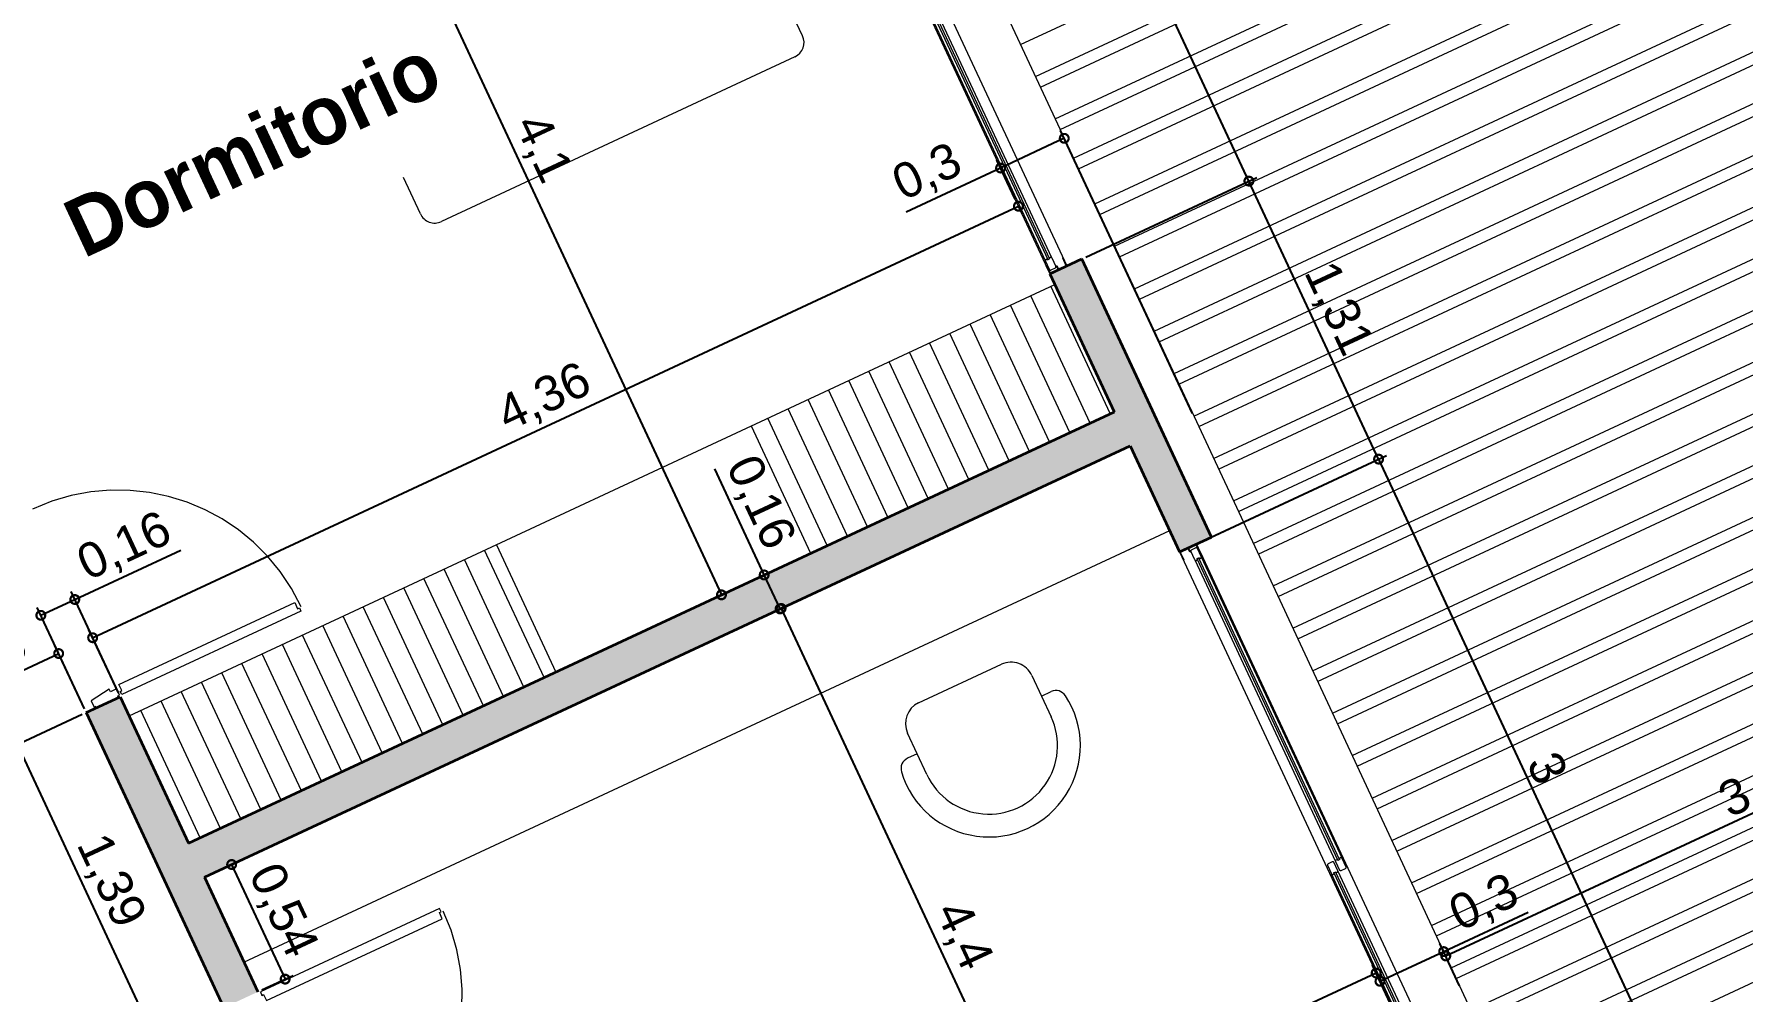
# Model space of a CAD drawing. Header units: millimetres. Extents: x 110427 to 125914, y 76277 to 76441.
# Drawn here: x 114151.98 to 114159.27, y 76330.93 to 76335.02 of the extents above; entities that cross this region are included whole.
import ezdxf

# ---------------------------------------------------------------- set-up
doc = ezdxf.new("R2010")
doc.units = ezdxf.units.MM
doc.linetypes.add('JIS_02_0.7', pattern=[1.35, 0.75, -0.6])
for name, color, linetype, lineweight in [('0.05', 253, 'Continuous', 5), ('04_CIVIL A CONSTRUIR', 250, 'Continuous', 35), ('06_CIVIL VISTAS GRUESA', 244, 'Continuous', 13), ('07_CIVIL VISTAS MEDIA', 143, 'Continuous', 9), ('09_CIVIL PROYECCIONES', 230, 'JIS_02_0.7', 5), ('11_CARPINTERIA Y MOBILIARIO', 141, 'Continuous', 9), ('12_HATCH', 8, 'Continuous', 9), ('12_TEXTOS', 4, 'Continuous', 40), ('13_COTAS', 8, 'Continuous', 9)]:
    doc.layers.add(name, color=color, linetype=linetype, lineweight=lineweight)
doc.styles.add('JDS1', font='GOTHICB.TTF')
doc.styles.add('Swis721 BT', font='swiss.ttf')
doc.dimstyles.new('ISO-23', dxfattribs={"dimscale": 0.03, "dimtxt": 5, "dimasz": 2.5, "dimexe": 1.25, "dimexo": 0.625, "dimtad": 1, "dimtxsty": 'Swis721 BT', "dimblk": 'DOTSMALL', "dimcen": 2.5, "dimclrt": 150, "dimadec": 0, "dimazin": 0, "dimtfac": 1, "dimtmove": 0, "dimatfit": 3, "dimfxl": 0, "dimarcsym": 0})
pattern_1 = [(115, (111007.34906, 75902.69915), (-0.0863258167, -0.0402543894), [])]

# ---------------------------------------------------------------- blocks, each defined once
blk = doc.blocks.new('_DotSmall')
at = {"color": 0, "linetype": 'ByBlock', "const_width": 0.5}
blk.add_lwpolyline([(-0.0625, 0, 1), (0.0625, 0, 1)], format="xyb", close=True, dxfattribs=at)
blk = doc.blocks.new('*D259')
at = {"layer": '13_COTAS', "color": 0, "lineweight": -2}
for p, q in [((114157.9955, 76331.1056), (114158.3563, 76331.2739)), ((114158.0636, 76330.9596), (114157.9797, 76331.1396)), ((114157.7236, 76330.9788), (114157.9955, 76331.1056)), ((114157.9328, 76330.5303), (114157.7078, 76331.0128))]:
    blk.add_line(p, q, dxfattribs=at)
at = {"layer": 'Defpoints', "color": 0}
for p in [(114157.9955, 76331.1056), (114158.0715, 76330.9427), (114157.9407, 76330.5133)]:
    blk.add_point(p, dxfattribs=at)
at = {"layer": '13_COTAS', "color": 0, "lineweight": -2, "xscale": 0.075, "yscale": 0.075, "zscale": 0.075}
for p, rotation in [((114157.9955, 76331.1056), 24.99999753929703), ((114157.7236, 76330.9788), 204.999997539297)]:
    blk.add_blockref('_DotSmall', p, dxfattribs=dict(at, rotation=rotation))
at = {"layer": '13_COTAS', "color": 150, "insert": (114158.1708, 76331.3078), "char_height": 0.15, "attachment_point": 5, "rotation": 25, "style": 'Swis721 BT'}
blk.add_mtext('0,3', dxfattribs=at)
blk = doc.blocks.new('*D448')
at = {"layer": '13_COTAS', "color": 0, "lineweight": -2}
for p, q in [((114157.9328, 76330.5303), (114157.6913, 76331.0481)), ((114157.7072, 76331.0141), (114153.7556, 76329.1714)), ((114153.7278, 76329.231), (114153.7714, 76329.1374))]:
    blk.add_line(p, q, dxfattribs=at)
at = {"layer": 'Defpoints', "color": 0}
for p in [(114157.9407, 76330.5133), (114153.7199, 76329.248), (114153.7556, 76329.1714)]:
    blk.add_point(p, dxfattribs=at)
at = {"layer": '13_COTAS', "color": 0, "lineweight": -2, "xscale": 0.075, "yscale": 0.075, "zscale": 0.075}
for p, rotation in [((114157.7072, 76331.0141), 24.99999753929699), ((114153.7556, 76329.1714), 204.999997539297)]:
    blk.add_blockref('_DotSmall', p, dxfattribs=dict(at, rotation=rotation))
at = {"layer": '13_COTAS', "color": 150, "insert": (114155.2683, 76329.9973), "char_height": 0.15, "attachment_point": 5, "rotation": 25, "style": 'Swis721 BT'}
blk.add_mtext('4,36', dxfattribs=at)
blk = doc.blocks.new('*D458')
at = {"layer": '13_COTAS', "color": 0, "lineweight": -2}
for p, q in [((114150.2711, 76331.5332), (114152.0837, 76332.3784)), ((114152.1935, 76332.143), (114152.0679, 76332.4124)), ((114150.2196, 76331.6437), (114150.287, 76331.4992))]:
    blk.add_line(p, q, dxfattribs=at)
at = {"layer": 'Defpoints', "color": 0}
for p in [(114152.0837, 76332.3784), (114152.2014, 76332.126), (114150.2117, 76331.6607)]:
    blk.add_point(p, dxfattribs=at)
at = {"layer": '13_COTAS', "color": 0, "lineweight": -2, "xscale": 0.075, "yscale": 0.075, "zscale": 0.075}
for p, rotation in [((114152.0837, 76332.3784), 24.99999753929703), ((114150.2711, 76331.5332), 204.999997539297)]:
    blk.add_blockref('_DotSmall', p, dxfattribs=dict(at, rotation=rotation))
at = {"layer": '13_COTAS', "color": 150, "insert": (114151.1378, 76332.0407), "char_height": 0.15, "attachment_point": 5, "rotation": 25, "style": 'Swis721 BT'}
blk.add_mtext('2', dxfattribs=at)
blk = doc.blocks.new('*D459')
at = {"layer": '13_COTAS', "color": 0, "lineweight": -2}
for p, q in [((114152.1526, 76332.6092), (114152.6057, 76332.8204)), ((114152.1935, 76332.143), (114151.9918, 76332.5755)), ((114152.0076, 76332.5416), (114152.1526, 76332.6092)), ((114152.3385, 76332.2106), (114152.1368, 76332.6432))]:
    blk.add_line(p, q, dxfattribs=at)
at = {"layer": 'Defpoints', "color": 0}
for p in [(114152.1526, 76332.6092), (114152.3464, 76332.1936), (114152.2014, 76332.126)]:
    blk.add_point(p, dxfattribs=at)
at = {"layer": '13_COTAS', "color": 0, "lineweight": -2, "xscale": 0.075, "yscale": 0.075, "zscale": 0.075}
for p, rotation in [((114152.1526, 76332.6092), 24.99999753929703), ((114152.0076, 76332.5416), 204.999997539297)]:
    blk.add_blockref('_DotSmall', p, dxfattribs=dict(at, rotation=rotation))
at = {"layer": '13_COTAS', "color": 150, "insert": (114152.367, 76332.8296), "char_height": 0.15, "attachment_point": 5, "rotation": 25, "style": 'Swis721 BT'}
blk.add_mtext('0,16', dxfattribs=at)
blk = doc.blocks.new('*D460')
at = {"layer": '13_COTAS', "color": 0, "lineweight": -2}
for p, q in [((114152.2287, 76332.446), (114156.1803, 76334.2887)), ((114156.1821, 76334.2848), (114156.1962, 76334.2547)), ((114152.3385, 76332.2106), (114152.2129, 76332.48))]:
    blk.add_line(p, q, dxfattribs=at)
at = {"layer": 'Defpoints', "color": 0}
for p in [(114156.1742, 76334.3018), (114156.1803, 76334.2887), (114152.3464, 76332.1936)]:
    blk.add_point(p, dxfattribs=at)
at = {"layer": '13_COTAS', "color": 0, "lineweight": -2, "xscale": 0.075, "yscale": 0.075, "zscale": 0.075}
for p, rotation in [((114156.1803, 76334.2887), 24.99999753929703), ((114152.2287, 76332.446), 204.999997539297)]:
    blk.add_blockref('_DotSmall', p, dxfattribs=dict(at, rotation=rotation))
at = {"layer": '13_COTAS', "color": 150, "insert": (114154.1584, 76333.4663), "char_height": 0.15, "attachment_point": 5, "rotation": 25, "style": 'Swis721 BT'}
blk.add_mtext('4,36', dxfattribs=at)
blk = doc.blocks.new('*D461')
at = {"layer": '13_COTAS', "color": 0, "lineweight": -2}
for p, q in [((114156.376, 76334.5786), (114156.1042, 76334.4518)), ((114156.9236, 76333.4042), (114156.3602, 76334.6126)), ((114156.1663, 76334.3188), (114156.0884, 76334.4858)), ((114156.1042, 76334.4518), (114155.7007, 76334.2637))]:
    blk.add_line(p, q, dxfattribs=at)
at = {"layer": 'Defpoints', "color": 0}
for p in [(114156.376, 76334.5786), (114156.1742, 76334.3018), (114156.9316, 76333.3872)]:
    blk.add_point(p, dxfattribs=at)
at = {"layer": '13_COTAS', "color": 0, "lineweight": -2, "xscale": 0.075, "yscale": 0.075, "zscale": 0.075}
for p, rotation in [((114156.376, 76334.5786), 24.99999753929703), ((114156.1042, 76334.4518), 204.999997539297)]:
    blk.add_blockref('_DotSmall', p, dxfattribs=dict(at, rotation=rotation))
at = {"layer": '13_COTAS', "color": 150, "insert": (114155.794, 76334.4276), "char_height": 0.15, "attachment_point": 5, "rotation": 25, "style": 'Swis721 BT'}
blk.add_mtext('0,3', dxfattribs=at)
blk = doc.blocks.new('*D262')
at = {"layer": '0.05', "color": 0, "lineweight": -2, "ltscale": 2}
for p, q in [((114160.3745, 76333.3394), (114160.8298, 76332.3629)), ((114158.0044, 76331.0868), (114160.814, 76332.3969)), ((114158.0038, 76331.0881), (114157.9886, 76331.1208))]:
    blk.add_line(p, q, dxfattribs=at)
at = {"layer": 'Defpoints', "color": 0, "ltscale": 2}
for p in [(114160.3666, 76333.3564), (114160.814, 76332.3969), (114158.0117, 76331.0711)]:
    blk.add_point(p, dxfattribs=at)
at = {"layer": '0.05', "color": 0, "lineweight": -2, "ltscale": 2, "xscale": 0.075, "yscale": 0.075, "zscale": 0.075}
for p, rotation in [((114160.814, 76332.3969), 24.99999753929703), ((114158.0044, 76331.0868), 204.999997539297)]:
    blk.add_blockref('_DotSmall', p, dxfattribs=dict(at, rotation=rotation))
at = {"layer": '0.05', "color": 150, "ltscale": 2, "insert": (114159.3687, 76331.8287), "char_height": 0.15, "attachment_point": 5, "rotation": 25, "style": 'Swis721 BT'}
blk.add_mtext('3.00', dxfattribs=at)
blk = doc.blocks.new('*D482')
at = {"layer": '13_COTAS', "color": 0, "lineweight": -2}
for p, q in [((114153.1801, 76336.3448), (114154.9128, 76332.629)), ((114153.1971, 76336.3528), (114153.2141, 76336.3607)), ((114154.9298, 76332.6369), (114154.9468, 76332.6448))]:
    blk.add_line(p, q, dxfattribs=at)
at = {"layer": 'Defpoints', "color": 0}
for p in [(114153.1801, 76336.3448), (114154.9128, 76332.629), (114154.9128, 76332.629)]:
    blk.add_point(p, dxfattribs=at)
at = {"layer": '13_COTAS', "color": 0, "lineweight": -2, "xscale": 0.075, "yscale": 0.075, "zscale": 0.075}
for p, rotation in [((114153.1801, 76336.3448), 114.9999989492913), ((114154.9128, 76332.629), 294.9999989492913)]:
    blk.add_blockref('_DotSmall', p, dxfattribs=dict(at, rotation=rotation))
at = {"layer": '13_COTAS', "color": 150, "insert": (114154.1454, 76334.533), "char_height": 0.15, "attachment_point": 5, "rotation": 295, "style": 'Swis721 BT'}
blk.add_mtext('4,1', dxfattribs=at)
blk = doc.blocks.new('*D483')
at = {"layer": '13_COTAS', "color": 0, "lineweight": -2}
for p, q in [((114155.0952, 76332.714), (114154.8839, 76333.167)), ((114154.9298, 76332.6369), (114155.1292, 76332.7299)), ((114155.1628, 76332.569), (114155.0952, 76332.714)), ((114154.9974, 76332.4919), (114155.1968, 76332.5848))]:
    blk.add_line(p, q, dxfattribs=at)
at = {"layer": 'Defpoints', "color": 0}
for p in [(114154.9128, 76332.629), (114155.1628, 76332.569), (114154.9804, 76332.484)]:
    blk.add_point(p, dxfattribs=at)
at = {"layer": '13_COTAS', "color": 0, "lineweight": -2, "xscale": 0.075, "yscale": 0.075, "zscale": 0.075}
for p, rotation in [((114155.0952, 76332.714), 114.9999989492913), ((114155.1628, 76332.569), 294.9999989492913)]:
    blk.add_blockref('_DotSmall', p, dxfattribs=dict(at, rotation=rotation))
at = {"layer": '13_COTAS', "color": 150, "insert": (114155.0727, 76333.0207), "char_height": 0.15, "attachment_point": 5, "rotation": 295, "style": 'Swis721 BT'}
blk.add_mtext('0,16', dxfattribs=at)
blk = doc.blocks.new('*D484')
at = {"layer": '13_COTAS', "color": 0, "lineweight": -2}
for p, q in [((114154.9974, 76332.4919), (114155.2013, 76332.587)), ((114155.1674, 76332.5711), (114157.0269, 76328.5834)), ((114156.8086, 76328.4816), (114157.0609, 76328.5992))]:
    blk.add_line(p, q, dxfattribs=at)
at = {"layer": 'Defpoints', "color": 0}
for p in [(114154.9804, 76332.484), (114157.0269, 76328.5834), (114156.7916, 76328.4736)]:
    blk.add_point(p, dxfattribs=at)
at = {"layer": '13_COTAS', "color": 0, "lineweight": -2, "xscale": 0.075, "yscale": 0.075, "zscale": 0.075}
for p, rotation in [((114155.1674, 76332.5711), 114.9999989492913), ((114157.0269, 76328.5834), 294.9999989492913)]:
    blk.add_blockref('_DotSmall', p, dxfattribs=dict(at, rotation=rotation))
at = {"layer": '13_COTAS', "color": 150, "insert": (114155.9403, 76331.1719), "char_height": 0.15, "attachment_point": 5, "rotation": 295, "style": 'Swis721 BT'}
blk.add_mtext('4,4', dxfattribs=at)
blk = doc.blocks.new('*D382')
at = {"layer": '06_CIVIL VISTAS GRUESA', "color": 0, "lineweight": -2}
for p, q in [((114156.9579, 76332.8544), (114157.7517, 76333.2245)), ((114157.7177, 76333.2087), (114158.9856, 76330.4898)), ((114158.2258, 76330.1355), (114159.0196, 76330.5056))]:
    blk.add_line(p, q, dxfattribs=at)
at = {"layer": 'Defpoints', "color": 0}
for p in [(114156.9409, 76332.8465), (114158.9856, 76330.4898), (114158.2088, 76330.1276)]:
    blk.add_point(p, dxfattribs=at)
at = {"layer": '06_CIVIL VISTAS GRUESA', "color": 0, "lineweight": -2, "xscale": 0.075, "yscale": 0.075, "zscale": 0.075}
for p, rotation in [((114157.7177, 76333.2087), 115.0010018413672), ((114158.9856, 76330.4898), 295.0010018413672)]:
    blk.add_blockref('_DotSmall', p, dxfattribs=dict(at, rotation=rotation))
at = {"layer": '06_CIVIL VISTAS GRUESA', "color": 150, "insert": (114158.4385, 76331.8897), "char_height": 0.15, "attachment_point": 5, "rotation": 295.001, "style": 'Swis721 BT'}
blk.add_mtext('3', dxfattribs=at)
blk = doc.blocks.new('*D383')
at = {"layer": '06_CIVIL VISTAS GRUESA', "color": 0, "lineweight": -2}
for p, q in [((114156.4678, 76334.0713), (114157.198, 76334.4118)), ((114157.7177, 76333.2087), (114157.1641, 76334.3959)), ((114157.0214, 76332.884), (114157.7517, 76333.2245))]:
    blk.add_line(p, q, dxfattribs=at)
at = {"layer": 'Defpoints', "color": 0}
for p in [(114157.1641, 76334.3959), (114156.4508, 76334.0633), (114157.0044, 76332.8761)]:
    blk.add_point(p, dxfattribs=at)
at = {"layer": '06_CIVIL VISTAS GRUESA', "color": 0, "lineweight": -2, "xscale": 0.075, "yscale": 0.075, "zscale": 0.075}
for p, rotation in [((114157.1641, 76334.3959), 114.9999999987732), ((114157.7177, 76333.2087), 294.9999999987733)]:
    blk.add_blockref('_DotSmall', p, dxfattribs=dict(at, rotation=rotation))
at = {"layer": '06_CIVIL VISTAS GRUESA', "color": 150, "insert": (114157.5398, 76333.8484), "char_height": 0.15, "attachment_point": 5, "rotation": 295, "style": 'Swis721 BT'}
blk.add_mtext('1,31', dxfattribs=at)
blk = doc.blocks.new('*D384')
at = {"layer": '06_CIVIL VISTAS GRUESA', "color": 0, "lineweight": -2}
for p, q in [((114155.1999, 76336.7902), (114155.9302, 76337.1307)), ((114157.1641, 76334.3959), (114155.8962, 76337.1149)), ((114156.4678, 76334.0713), (114157.198, 76334.4118))]:
    blk.add_line(p, q, dxfattribs=at)
at = {"layer": 'Defpoints', "color": 0}
for p in [(114155.8962, 76337.1149), (114155.1829, 76336.7823), (114156.4508, 76334.0633)]:
    blk.add_point(p, dxfattribs=at)
at = {"layer": '06_CIVIL VISTAS GRUESA', "color": 0, "lineweight": -2, "xscale": 0.075, "yscale": 0.075, "zscale": 0.075}
for p, rotation in [((114155.8962, 76337.1149), 114.9999999984198), ((114157.1641, 76334.3959), 294.9999999984198)]:
    blk.add_blockref('_DotSmall', p, dxfattribs=dict(at, rotation=rotation))
at = {"layer": '06_CIVIL VISTAS GRUESA', "color": 150, "insert": (114156.617, 76335.7959), "char_height": 0.15, "attachment_point": 5, "rotation": 295, "style": 'Swis721 BT'}
blk.add_mtext('3', dxfattribs=at)
blk = doc.blocks.new('*D395')
at = {"layer": '13_COTAS', "color": 0, "lineweight": -2}
for p, q in [((114151.804, 76332.9338), (114151.4932, 76332.7888)), ((114151.5272, 76332.8047), (114151.9075, 76331.989)), ((114152.1844, 76332.1181), (114151.8735, 76331.9732))]:
    blk.add_line(p, q, dxfattribs=at)
at = {"layer": 'Defpoints', "color": 0}
for p in [(114151.821, 76332.9417), (114152.2014, 76332.126), (114151.9075, 76331.989)]:
    blk.add_point(p, dxfattribs=at)
at = {"layer": '13_COTAS', "color": 0, "lineweight": -2, "xscale": 0.075, "yscale": 0.075, "zscale": 0.075}
for p, rotation in [((114151.5272, 76332.8047), 115.0000000135423), ((114151.9075, 76331.989), 295.0000000135423)]:
    blk.add_blockref('_DotSmall', p, dxfattribs=dict(at, rotation=rotation))
at = {"layer": '13_COTAS', "color": 150, "insert": (114151.8163, 76332.443), "char_height": 0.15, "attachment_point": 5, "rotation": 295, "style": 'Swis721 BT'}
blk.add_mtext('0,9', dxfattribs=at)
blk = doc.blocks.new('*D396')
at = {"layer": '13_COTAS', "color": 0, "lineweight": -2}
for p, q in [((114152.1844, 76332.1181), (114151.8735, 76331.9732)), ((114151.9075, 76331.989), (114152.495, 76330.7291)), ((114152.7719, 76330.8582), (114152.461, 76330.7132))]:
    blk.add_line(p, q, dxfattribs=at)
at = {"layer": 'Defpoints', "color": 0}
for p in [(114152.2014, 76332.126), (114152.7889, 76330.8661), (114152.495, 76330.7291)]:
    blk.add_point(p, dxfattribs=at)
at = {"layer": '13_COTAS', "color": 0, "lineweight": -2, "xscale": 0.075, "yscale": 0.075, "zscale": 0.075}
for p, rotation in [((114151.9075, 76331.989), 115.0000000156047), ((114152.495, 76330.7291), 295.0000000156047)]:
    blk.add_blockref('_DotSmall', p, dxfattribs=dict(at, rotation=rotation))
at = {"layer": '13_COTAS', "color": 150, "insert": (114152.3002, 76331.4052), "char_height": 0.15, "attachment_point": 5, "rotation": 295, "style": 'Swis721 BT'}
blk.add_mtext('1,39', dxfattribs=at)
blk = doc.blocks.new('*D348')
at = {"layer": '13_COTAS', "color": 0, "lineweight": -2}
for p, q in [((114152.7226, 76331.4311), (114152.856, 76331.4933)), ((114152.822, 76331.4775), (114153.0503, 76330.988)), ((114152.9509, 76330.9417), (114153.0843, 76331.0038))]:
    blk.add_line(p, q, dxfattribs=at)
at = {"layer": 'Defpoints', "color": 0}
for p in [(114152.7057, 76331.4232), (114153.0503, 76330.988), (114152.9339, 76330.9337)]:
    blk.add_point(p, dxfattribs=at)
at = {"layer": '13_COTAS', "color": 0, "lineweight": -2, "xscale": 0.075, "yscale": 0.075, "zscale": 0.075}
for p, rotation in [((114152.822, 76331.4775), 114.9999999985302), ((114153.0503, 76330.988), 294.9999999985302)]:
    blk.add_blockref('_DotSmall', p, dxfattribs=dict(at, rotation=rotation))
at = {"layer": '13_COTAS', "color": 150, "insert": (114153.0351, 76331.2789), "char_height": 0.15, "attachment_point": 5, "rotation": 295, "style": 'Swis721 BT'}
blk.add_mtext('0,54', dxfattribs=at)

msp = doc.modelspace()

# ---------------------------------------------------------------- hatches: boundary and pattern name
at = {"layer": '12_HATCH'}
h = msp.add_hatch(color=1, dxfattribs=at)
h.dxf.hatch_style = 1
h.paths.add_polyline_path([(114156.5898, 76333.4109), (114152.638, 76331.5682), (114152.3463, 76332.1936), (114152.2014, 76332.126), (114152.7889, 76330.8661), (114152.9339, 76330.9337), (114152.7057, 76331.4232), (114156.6572, 76333.2658), (114156.8685, 76332.8127), (114157.0044, 76332.8761), (114156.4508, 76334.0633), (114156.3149, 76334)])
h = msp.add_hatch(dxfattribs=at)
h.set_pattern_fill('LINE', color=256, scale=0.03, angle=475)
h.set_pattern_definition(pattern_1)
h.paths.add_polyline_path([(114156.5895, 76333.4108), (114156.336, 76333.9546), (114155.0399, 76333.3502), (114155.2936, 76332.8065)])
h = msp.add_hatch(dxfattribs=at)
h.set_pattern_fill('LINE', color=256, scale=0.03, angle=475)
h.set_pattern_definition(pattern_1)
h.paths.add_polyline_path([(114154.2061, 76332.2994), (114153.9523, 76332.8431), (114152.3845, 76332.112), (114152.638, 76331.5682)])

# ---------------------------------------------------------------- linework, layer by layer
at = {"layer": '0.05', "ltscale": 2}
for p, q in [((114156.1895, 76334.9787), (114158.9084, 76336.2465)), ((114156.2529, 76334.8427), (114158.9718, 76336.1106)), ((114156.274, 76334.7974), (114158.9929, 76336.0652)), ((114156.3374, 76334.6614), (114159.0563, 76335.9293)), ((114156.3585, 76334.6161), (114159.0774, 76335.884)), ((114156.4155, 76334.494), (114159.1344, 76335.7618)), ((114156.4366, 76334.4486), (114159.1555, 76335.7165)), ((114156.5064, 76334.2989), (114159.2254, 76335.5668)), ((114156.5276, 76334.2536), (114159.2465, 76335.5215)), ((114156.591, 76334.1177), (114159.3099, 76335.3855)), ((114156.6121, 76334.0723), (114159.331, 76335.3402)), ((114156.6755, 76333.9364), (114159.3944, 76335.2043)), ((114156.6966, 76333.8911), (114159.4155, 76335.1589)), ((114156.76, 76333.7551), (114159.4789, 76335.023)), ((114156.7811, 76333.7098), (114159.5001, 76334.9777)), ((114156.8445, 76333.5739), (114159.5634, 76334.8417)), ((114156.8657, 76333.5286), (114159.5846, 76334.7964)), ((114156.929, 76333.3926), (114159.648, 76334.6605)), ((114156.9502, 76333.3473), (114159.6691, 76334.6152)), ((114157.0136, 76333.2114), (114159.7325, 76334.4792)), ((114157.0347, 76333.166), (114159.7536, 76334.4339)), ((114157.0981, 76333.0301), (114159.817, 76334.2979)), ((114157.1192, 76332.9848), (114159.8381, 76334.2526)), ((114157.1826, 76332.8488), (114159.9015, 76334.1167)), ((114157.2037, 76332.8035), (114159.9227, 76334.0714)), ((114157.2671, 76332.6676), (114159.9861, 76333.9354)), ((114157.2883, 76332.6223), (114160.0072, 76333.8901)), ((114157.3517, 76332.4863), (114160.0706, 76333.7542)), ((114157.3728, 76332.441), (114160.0917, 76333.7088)), ((114157.4362, 76332.305), (114160.1551, 76333.5729)), ((114157.4573, 76332.2597), (114160.1762, 76333.5276)), ((114157.5207, 76332.1238), (114160.2396, 76333.3916)), ((114157.5418, 76332.0785), (114160.2608, 76333.3463)), ((114157.6052, 76331.9425), (114160.3242, 76333.2104)), ((114157.6264, 76331.8972), (114160.3453, 76333.1651)), ((114157.6898, 76331.7613), (114160.4087, 76333.0291)), ((114157.7109, 76331.7159), (114160.4298, 76332.9838)), ((114157.7743, 76331.58), (114160.4932, 76332.8479)), ((114157.7954, 76331.5347), (114160.5143, 76332.8025)), ((114157.8588, 76331.3987), (114160.5777, 76332.6666)), ((114157.8799, 76331.3534), (114160.5989, 76332.6213)), ((114157.9433, 76331.2175), (114160.6623, 76332.4853)), ((114157.9645, 76331.1722), (114160.6834, 76332.44)), ((114158.0279, 76331.0362), (114160.7468, 76332.3041)), ((114158.049, 76330.9909), (114160.7679, 76332.2588)), ((114158.1124, 76330.855), (114160.8313, 76332.1228)), ((114158.1335, 76330.8096), (114160.8524, 76332.0775)), ((114158.1969, 76330.6737), (114160.9158, 76331.9415)), ((114158.218, 76330.6284), (114160.937, 76331.8962)), ((114158.2814, 76330.4924), (114161.0003, 76331.7603))]:
    msp.add_line(p, q, dxfattribs=at)
at = {"layer": '04_CIVIL A CONSTRUIR'}
for p, q in [((114156.3148, 76333.9999), (114156.4508, 76334.0633)), ((114157.0044, 76332.8761), (114156.4508, 76334.0633)), ((114156.3148, 76333.9999), (114156.5895, 76333.4108)), ((114152.638, 76331.5682), (114156.5898, 76333.4109)), ((114152.7057, 76331.4232), (114156.6574, 76333.2659)), ((114156.6572, 76333.2658), (114156.8685, 76332.8127)), ((114156.8685, 76332.8127), (114157.0044, 76332.8761)), ((114152.2014, 76332.126), (114152.3463, 76332.1936)), ((114152.3464, 76332.1936), (114152.638, 76331.5682)), ((114152.2014, 76332.126), (114152.7889, 76330.8661)), ((114152.7057, 76331.4232), (114152.9339, 76330.9337))]:
    msp.add_line(p, q, dxfattribs=at)
at = {"layer": '07_CIVIL VISTAS MEDIA'}
for p, q in [((114155.0611, 76337.3985), (114157.1404, 76332.9395)), ((114155.047, 76336.7189), (114156.3149, 76334)), ((114155.1364, 76336.7164), (114156.3874, 76334.0338)), ((114155.7055, 76335.3477), (114156.3053, 76334.0606)), ((114155.7128, 76335.3511), (114156.3126, 76334.064)), ((114156.3227, 76334.0678), (114155.7224, 76335.3565)), ((114156.2956, 76334.0551), (114155.6952, 76335.3439)), ((114156.3126, 76334.0186), (114156.2956, 76334.0551)), ((114156.2979, 76334.0616), (114156.3018, 76334.0634)), ((114156.298, 76334.0362), (114156.3007, 76334.0375)), ((114156.298, 76334.0362), (114156.3149, 76334)), ((114156.3007, 76334.0375), (114156.316, 76334.0049)), ((114156.3047, 76334.0594), (114156.3031, 76334.0629)), ((114156.3047, 76334.0594), (114156.3136, 76334.0635)), ((114156.3052, 76334.0605), (114156.3124, 76334.0639)), ((114156.3119, 76334.067), (114156.3136, 76334.0635)), ((114156.3163, 76334.0701), (114156.3124, 76334.0683)), ((114156.3227, 76334.0678), (114156.3398, 76334.0313)), ((114156.3414, 76334.0344), (114156.3441, 76334.0356)), ((114156.3414, 76334.0344), (114156.3481, 76334.0199)), ((114156.3441, 76334.0356), (114156.3509, 76334.0211)), ((114156.3826, 76334.0348), (114156.3522, 76334.0207)), ((114156.3705, 76334.07), (114156.3678, 76334.0688)), ((114156.3678, 76334.0688), (114156.383, 76334.0362)), ((114156.3705, 76334.07), (114156.3874, 76334.0338)), ((114156.3477, 76334.0185), (114156.3173, 76334.0044)), ((114156.3374, 76334.0248), (114156.3191, 76334.0162)), ((114156.888, 76332.7777), (114156.8728, 76332.8103)), ((114156.8733, 76332.8116), (114156.9037, 76332.8258)), ((114156.9118, 76332.8108), (114156.905, 76332.8253)), ((114156.9145, 76332.8121), (114156.9077, 76332.8266)), ((114156.9082, 76332.8279), (114156.9386, 76332.8421)), ((114156.9145, 76332.8121), (114156.9118, 76332.8108)), ((114156.9331, 76332.7787), (114156.9161, 76332.8151)), ((114156.9184, 76332.8216), (114156.9368, 76332.8302)), ((114156.9551, 76332.809), (114156.9399, 76332.8416)), ((114156.9578, 76332.8102), (114156.9409, 76332.8465)), ((114156.9433, 76332.8278), (114156.9603, 76332.7914)), ((114156.9578, 76332.8102), (114156.9551, 76332.809)), ((114156.9578, 76332.8102), (114158.2088, 76330.1277)), ((114156.8853, 76332.7764), (114156.888, 76332.7777)), ((114156.9331, 76332.7787), (114157.5344, 76331.4904)), ((114156.9396, 76332.7763), (114156.9434, 76332.7781)), ((114156.9511, 76332.7871), (114156.9423, 76332.7829)), ((114156.9439, 76332.7794), (114156.9423, 76332.7829)), ((114156.9507, 76332.7859), (114156.9434, 76332.7825)), ((114157.544, 76331.4958), (114156.9434, 76332.7825)), ((114157.5513, 76331.4992), (114156.9507, 76332.7859)), ((114156.9511, 76332.7871), (114156.9528, 76332.7836)), ((114156.9579, 76332.7849), (114156.9541, 76332.7831)), ((114156.9603, 76332.7914), (114157.5616, 76331.503)), ((114157.5202, 76331.4891), (114157.5019, 76331.4806)), ((114157.5438, 76331.4503), (114157.5267, 76331.4868)), ((114157.5344, 76331.4904), (114157.5515, 76331.4539)), ((114157.5368, 76331.4969), (114157.5406, 76331.4987)), ((114157.542, 76331.4982), (114157.5436, 76331.4947)), ((114157.5524, 76331.4988), (114157.5436, 76331.4947)), ((114157.5513, 76331.4992), (114157.544, 76331.4958)), ((114157.5524, 76331.4988), (114157.5508, 76331.5023)), ((114157.5551, 76331.5054), (114157.5513, 76331.5036)), ((114157.5786, 76331.4666), (114157.5616, 76331.503)), ((114157.4995, 76331.4741), (114157.5166, 76331.4376)), ((114158.1165, 76330.1503), (114157.5166, 76331.4376)), ((114157.5231, 76331.4353), (114157.5269, 76331.437)), ((114157.5257, 76331.4419), (114157.5346, 76331.446)), ((114157.5257, 76331.4419), (114157.5274, 76331.4384)), ((114157.5269, 76331.4415), (114157.5342, 76331.4448)), ((114157.5269, 76331.4415), (114158.1266, 76330.1543)), ((114157.5342, 76331.4448), (114158.1338, 76330.1577)), ((114157.5362, 76331.4425), (114157.5346, 76331.446)), ((114157.5414, 76331.4438), (114157.5375, 76331.442)), ((114158.1441, 76330.1615), (114157.5438, 76331.4503)), ((114157.5579, 76331.4515), (114157.5763, 76331.4601))]:
    msp.add_line(p, q, dxfattribs=at)
for centre, radius, start, end in [((114156.3, 76334.0571), 0.0049, 115.01523, 205.01523), ((114156.3128, 76334.0674), 0.001, 115.01523, 205.01523), ((114156.3183, 76334.0657), 0.00488, 25.01523, 115.01523), ((114156.3821, 76334.0357), 0.001, 295.01523, 25.01523), ((114156.317, 76334.0207), 0.00488, 205.01523, 295.01523), ((114156.3169, 76334.0053), 0.001, 205.01523, 295.01523), ((114156.3354, 76334.0292), 0.00488, 295.01523, 25.01523), ((114156.3472, 76334.0195), 0.001, 295.01523, 25.01523), ((114156.3518, 76334.0216), 0.001, 205.01523, 295.01523), ((114156.8737, 76332.8107), 0.001, 115.01523, 205.01523), ((114156.9041, 76332.8249), 0.001, 25.01523, 115.01523), ((114156.9086, 76332.827), 0.001, 115.01523, 205.01523), ((114156.9205, 76332.8172), 0.00488, 115.01523, 205.01523), ((114156.9389, 76332.8258), 0.00488, 25.01523, 115.01523), ((114156.939, 76332.8412), 0.001, 25.01523, 115.01523), ((114156.9375, 76332.7807), 0.00488, 205.01523, 295.01523), ((114156.943, 76332.779), 0.001, 295.01523, 25.01523), ((114156.9559, 76332.7893), 0.0049, 295.01523, 25.01523), ((114157.504, 76331.4762), 0.00488, 115.01523, 205.01523), ((114157.5223, 76331.4847), 0.00488, 25.01523, 115.01523), ((114157.5388, 76331.4924), 0.00488, 115.01523, 205.01523), ((114157.5411, 76331.4978), 0.001, 25.01523, 115.01523), ((114157.5572, 76331.501), 0.0049, 25.01523, 115.01523), ((114157.521, 76331.4397), 0.0049, 205.01523, 295.01523), ((114157.5371, 76331.4429), 0.001, 205.01523, 295.01523), ((114157.5393, 76331.4482), 0.00488, 295.01523, 25.01523), ((114157.5559, 76331.456), 0.00488, 205.01523, 295.01523), ((114157.5742, 76331.4645), 0.00488, 295.01523, 25.01523)]:
    msp.add_arc(centre, radius, start, end, dxfattribs=at)
at = {"layer": '07_CIVIL VISTAS MEDIA', "extrusion": (-7.105e-10, 6.55595e-08, 1)}
msp.add_arc((114156.3022, 76334.0625, 0.0049), 0.001, 25.01523, 115.01523, dxfattribs=at)
at = {"layer": '07_CIVIL VISTAS MEDIA', "extrusion": (7.105e-10, -6.55595e-08, 1)}
msp.add_arc((114156.9537, 76332.784, -0.0049), 0.001, 205.01523, 295.01523, dxfattribs=at)
at = {"layer": '07_CIVIL VISTAS MEDIA', "extrusion": (-4.97875e-08, 4.26587e-08, 1)}
msp.add_arc((114157.5517, 76331.5027, -0.0024), 0.001, 115.01523, 205.01523, dxfattribs=at)
at = {"layer": '07_CIVIL VISTAS MEDIA', "extrusion": (4.97875e-08, -4.26587e-08, 1)}
msp.add_arc((114157.5265, 76331.4379, 0.0024), 0.001, 295.01523, 25.01523, dxfattribs=at)
at = {"layer": '09_CIVIL PROYECCIONES', "ltscale": 2}
for centre, start, end in [((114152.337, 76332.2135), 25, 115), ((114152.9431, 76330.9138), 295, 25)]:
    msp.add_arc(centre, 0.863, start, end, dxfattribs=at)
at = {"layer": '11_CARPINTERIA Y MOBILIARIO'}
for p, q in [((114155.2588, 76335.0164), (114154.5203, 76336.6001)), ((114155.2261, 76334.9267), (114153.7172, 76334.223)), ((114153.6275, 76334.2557), (114153.5551, 76334.4108)), ((114152.3843, 76332.1119), (114156.336, 76333.9546)), ((114155.0399, 76333.3502), (114155.2935, 76332.8068)), ((114157.1404, 76332.9395), (114158.4082, 76330.2205)), ((114152.8747, 76331.0607), (114156.8264, 76332.9034)), ((114153.9523, 76332.8431), (114154.2062, 76332.2992)), ((114156.8685, 76332.8127), (114158.1363, 76330.0938)), ((114155.7544, 76332.168), (114156.108, 76332.3325)), ((114156.2375, 76332.2853), (114156.3198, 76332.1085)), ((114156.2787, 76332.1969), (114156.3197, 76332.2159)), ((114155.7894, 76331.8617), (114155.7071, 76332.0385)), ((114155.7482, 76331.9501), (114155.7072, 76331.931))]:
    msp.add_line(p, q, dxfattribs=at)
for points in [[(114153.1115, 76332.5736), (114153.1168, 76332.559), (114152.3533, 76332.2029), (114152.3455, 76332.2164), (114152.3533, 76332.22), (114152.3412, 76332.2459), (114153.0917, 76332.5958), (114153.1037, 76332.57)], [(114153.7167, 76331.2756), (114153.7089, 76331.2891), (114152.9455, 76330.9331), (114152.9508, 76330.9184), (114152.9585, 76330.9221), (114152.9706, 76330.8962), (114153.721, 76331.2462), (114153.709, 76331.272)]]:
    msp.add_lwpolyline(points, close=True, dxfattribs=at)
msp.add_lwpolyline([(114152.3343, 76332.1957), (114152.3433, 76332.2), (114152.3307, 76332.2271), (114152.3044, 76332.2149), (114152.2992, 76332.2259), (114152.2218, 76332.1766), (114152.2346, 76332.1492), (114152.2437, 76332.1535)], dxfattribs=at)
for centre, radius, start, end in [((114155.1976, 76334.9879), 0.0675, 295, 25), ((114153.6887, 76334.2843), 0.0675, 205, 295), ((114156.1491, 76332.2441), 0.0975, 24.94992, 114.94993), ((114156.3402, 76332.1717), 0.0488, 33.16313, 114.94993), ((114156.0546, 76331.9851), 0.39, 196.73671, 33.16313), ((114155.7955, 76332.0796), 0.0975, 114.94993, 204.94992), ((114156.0546, 76331.9851), 0.2925, 204.94992, 24.94992), ((114155.7278, 76331.8868), 0.0488, 114.94993, 196.73671)]:
    msp.add_arc(centre, radius, start, end, dxfattribs=at)

# ---------------------------------------------------------------- texts
at = {"layer": '12_TEXTOS', "insert": (114152.9655, 76334.422), "char_height": 0.25, "width": 2.741072, "attachment_point": 8, "rotation": 25.00025, "style": 'JDS1'}
msp.add_mtext('Dormitorio', dxfattribs=at)

# ---------------------------------------------------------------- dimensions: what is measured, and where the dimension line sits
at = {"layer": '0.05', "ltscale": 2}
dim = msp.add_linear_dim(base=(114160.814, 76332.3969), p1=(114158.0117, 76331.0711), p2=(114160.3666, 76333.3564), angle=205, text='3.00', dimstyle='ISO-23', override={"dimfxl": 100, "dimarcsym": 2}, dxfattribs=at)
dim.commit()
dim.dimension.update_dxf_attribs({"geometry": '*D262', "text_midpoint": (114159.3687, 76331.8287)})
at = {"layer": '06_CIVIL VISTAS GRUESA'}
for p1, p2, distance, picture, middle in [((114156.4508, 76334.0633), (114155.1829, 76336.7823), -0.787, '*D384', (114156.617, 76335.7959)), ((114157.0044, 76332.8761), (114156.4508, 76334.0633), -0.787, '*D383', (114157.5398, 76333.8484)), ((114156.9409, 76332.8465), (114158.2088, 76330.1276), 0.8571, '*D382', (114158.4385, 76331.8897))]:
    dim = msp.add_aligned_dim(p1=p1, p2=p2, distance=distance, dimstyle='ISO-23', override={"dimfxl": 100, "dimarcsym": 2}, dxfattribs=at)
    dim.commit()
    dim.dimension.update_dxf_attribs({"geometry": picture, "text_midpoint": middle})
at = {"layer": '13_COTAS'}
for base, p1, p2, angle, picture, middle in [((114154.9128, 76332.629), (114153.1801, 76336.3448), (114154.9128, 76332.629), 115, '*D482', (114154.1454, 76334.533)), ((114156.1803, 76334.2887), (114152.3464, 76332.1936), (114156.1742, 76334.3018), 205, '*D460', (114154.1584, 76333.4663)), ((114152.0837, 76332.3784), (114150.2117, 76331.6607), (114152.2014, 76332.126), 205, '*D458', (114151.1378, 76332.0407))]:
    dim = msp.add_linear_dim(base=base, p1=p1, p2=p2, angle=angle, dimstyle='ISO-23', dxfattribs=at)
    dim.commit()
    dim.dimension.update_dxf_attribs({"geometry": picture, "text_midpoint": middle})
for base, p1, p2, angle, picture, middle in [((114156.376, 76334.5786), (114156.1742, 76334.3018), (114156.9316, 76333.3872), 205, '*D461', (114155.8401, 76334.3287)), ((114155.1628, 76332.569), (114154.9128, 76332.629), (114154.9804, 76332.484), 115, '*D483', (114154.9737, 76332.9745)), ((114152.1526, 76332.6092), (114152.2014, 76332.126), (114152.3464, 76332.1936), 205, '*D459', (114152.4131, 76332.7307)), ((114157.0269, 76328.5834), (114154.9804, 76332.484), (114156.7916, 76328.4736), 115, '*D484', (114155.8413, 76331.1258)), ((114157.9955, 76331.1056), (114157.9407, 76330.5133), (114158.0715, 76330.9427), 205, '*D259', (114158.2169, 76331.2088)), ((114153.7556, 76329.1714), (114157.9407, 76330.5133), (114153.7199, 76329.248), 205, '*D448', (114155.3145, 76329.8983))]:
    dim = msp.add_linear_dim(base=base, p1=p1, p2=p2, angle=angle, dimstyle='ISO-23', dxfattribs=at)
    dim.commit()
    dim.dimension.update_dxf_attribs({"geometry": picture, "text_midpoint": middle, "dimtype": 160})
for p1, p2, distance, picture, middle in [((114151.821, 76332.9417), (114152.2014, 76332.126), -0.3242, '*D395', (114151.8163, 76332.443)), ((114152.2014, 76332.126), (114152.7889, 76330.8661), -0.3242, '*D396', (114152.3002, 76331.4052)), ((114152.7057, 76331.4232), (114152.9339, 76330.9337), 0.1284, '*D348', (114153.0351, 76331.2789))]:
    dim = msp.add_aligned_dim(p1=p1, p2=p2, distance=distance, dimstyle='ISO-23', dxfattribs=at)
    dim.commit()
    dim.dimension.update_dxf_attribs({"geometry": picture, "text_midpoint": middle})

doc.saveas('drawing.dxf')
